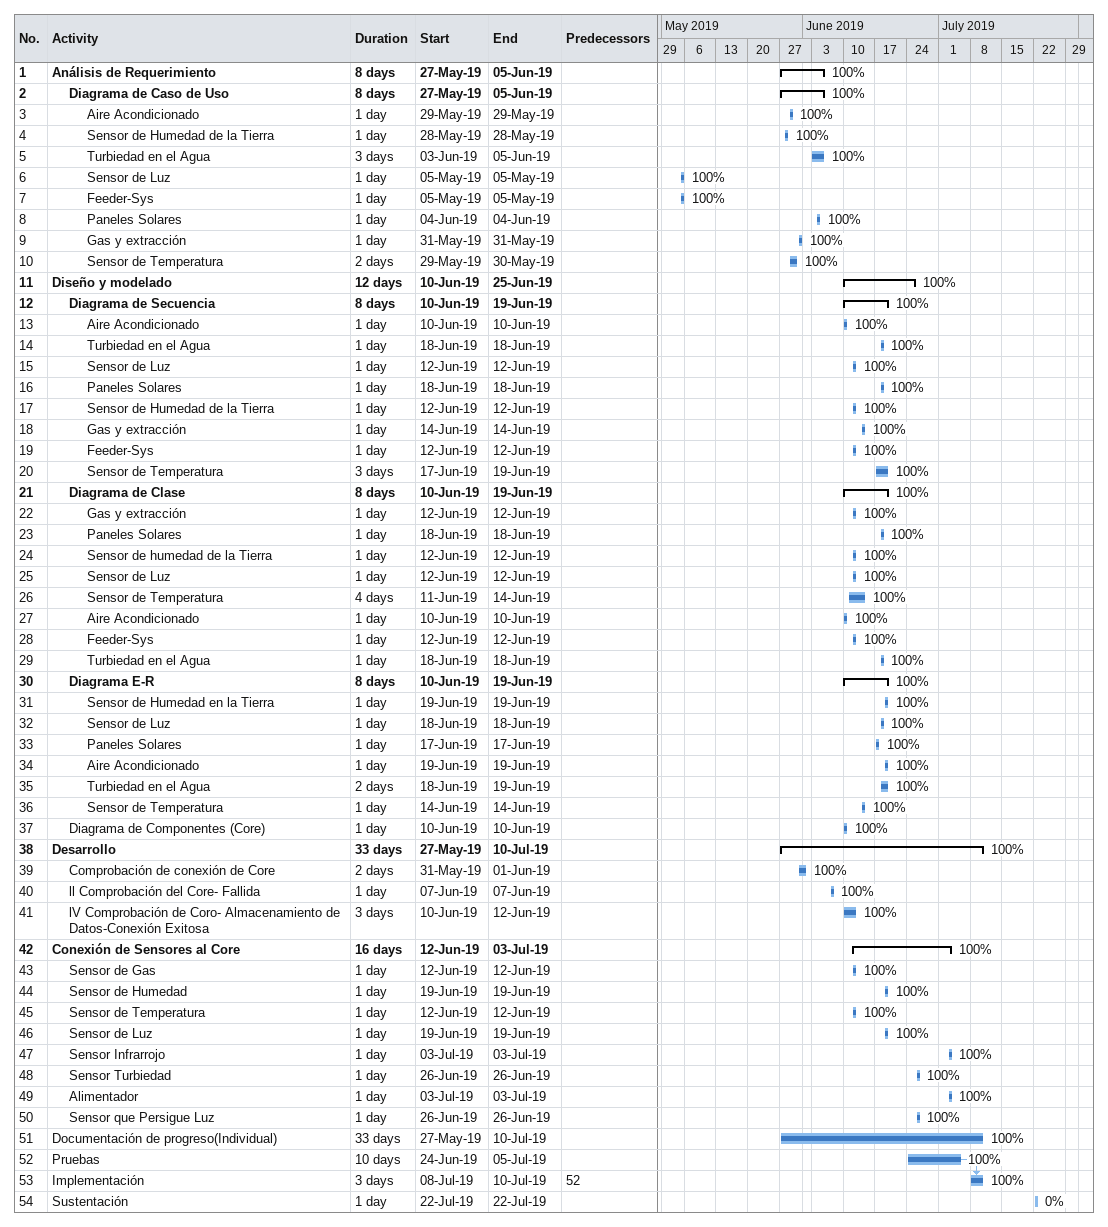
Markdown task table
| ID | Level | Task | Duration | Start | Finish | Predecessors | % complete |
|---|---|---|---|---|---|---|---|
| 1 | 1 | **Análisis de Requerimiento** | 8d | 2019-05-27 | 2019-06-05 |  | 100 |
| 2 | 2 | **Diagrama de Caso de Uso** | 8d | 2019-05-27 | 2019-06-05 |  | 100 |
| 3 | 3 | Aire Acondicionado | 1d | 2019-05-29 | 2019-05-29 |  | 100 |
| 4 | 3 | Sensor de Humedad de la Tierra | 1d | 2019-05-28 | 2019-05-28 |  | 100 |
| 5 | 3 | Turbiedad en el Agua | 3d | 2019-06-03 | 2019-06-05 |  | 100 |
| 6 | 3 | Sensor de Luz | 1d | 2019-05-05 | 2019-05-05 |  | 100 |
| 7 | 3 | Feeder-Sys | 1d | 2019-05-05 | 2019-05-05 |  | 100 |
| 8 | 3 | Paneles Solares | 1d | 2019-06-04 | 2019-06-04 |  | 100 |
| 9 | 3 | Gas y extracción | 1d | 2019-05-31 | 2019-05-31 |  | 100 |
| 10 | 3 | Sensor de Temperatura | 2d | 2019-05-29 | 2019-05-30 |  | 100 |
| 11 | 1 | **Diseño y modelado** | 12d | 2019-06-10 | 2019-06-25 |  | 100 |
| 12 | 2 | **Diagrama de Secuencia** | 8d | 2019-06-10 | 2019-06-19 |  | 100 |
| 13 | 3 | Aire Acondicionado | 1d | 2019-06-10 | 2019-06-10 |  | 100 |
| 14 | 3 | Turbiedad en el Agua | 1d | 2019-06-18 | 2019-06-18 |  | 100 |
| 15 | 3 | Sensor de Luz | 1d | 2019-06-12 | 2019-06-12 |  | 100 |
| 16 | 3 | Paneles Solares | 1d | 2019-06-18 | 2019-06-18 |  | 100 |
| 17 | 3 | Sensor de Humedad de la Tierra | 1d | 2019-06-12 | 2019-06-12 |  | 100 |
| 18 | 3 | Gas y extracción | 1d | 2019-06-14 | 2019-06-14 |  | 100 |
| 19 | 3 | Feeder-Sys | 1d | 2019-06-12 | 2019-06-12 |  | 100 |
| 20 | 3 | Sensor de Temperatura | 3d | 2019-06-17 | 2019-06-19 |  | 100 |
| 21 | 2 | **Diagrama de Clase** | 8d | 2019-06-10 | 2019-06-19 |  | 100 |
| 22 | 3 | Gas y extracción | 1d | 2019-06-12 | 2019-06-12 |  | 100 |
| 23 | 3 | Paneles Solares | 1d | 2019-06-18 | 2019-06-18 |  | 100 |
| 24 | 3 | Sensor de humedad de la Tierra | 1d | 2019-06-12 | 2019-06-12 |  | 100 |
| 25 | 3 | Sensor de Luz | 1d | 2019-06-12 | 2019-06-12 |  | 100 |
| 26 | 3 | Sensor de Temperatura | 4d | 2019-06-11 | 2019-06-14 |  | 100 |
| 27 | 3 | Aire Acondicionado | 1d | 2019-06-10 | 2019-06-10 |  | 100 |
| 28 | 3 | Feeder-Sys | 1d | 2019-06-12 | 2019-06-12 |  | 100 |
| 29 | 3 | Turbiedad en el Agua | 1d | 2019-06-18 | 2019-06-18 |  | 100 |
| 30 | 2 | **Diagrama E-R** | 8d | 2019-06-10 | 2019-06-19 |  | 100 |
| 31 | 3 | Sensor de Humedad en la Tierra | 1d | 2019-06-19 | 2019-06-19 |  | 100 |
| 32 | 3 | Sensor de Luz | 1d | 2019-06-18 | 2019-06-18 |  | 100 |
| 33 | 3 | Paneles Solares | 1d | 2019-06-17 | 2019-06-17 |  | 100 |
| 34 | 3 | Aire Acondicionado | 1d | 2019-06-19 | 2019-06-19 |  | 100 |
| 35 | 3 | Turbiedad en el Agua | 2d | 2019-06-18 | 2019-06-19 |  | 100 |
| 36 | 3 | Sensor de Temperatura | 1d | 2019-06-14 | 2019-06-14 |  | 100 |
| 37 | 2 | Diagrama de Componentes (Core) | 1d | 2019-06-10 | 2019-06-10 |  | 100 |
| 38 | 1 | **Desarrollo** | 33d | 2019-05-27 | 2019-07-10 |  | 100 |
| 39 | 2 | Comprobación de conexión de Core | 2d | 2019-05-31 | 2019-06-01 |  | 100 |
| 40 | 2 | ll Comprobación del Core- Fallida | 1d | 2019-06-07 | 2019-06-07 |  | 100 |
| 41 | 2 | lV Comprobación de Coro- Almacenamiento de Datos-Conexión Exitosa | 3d | 2019-06-10 | 2019-06-12 |  | 100 |
| 42 | 1 | **Conexión de Sensores al Core** | 16d | 2019-06-12 | 2019-07-03 |  | 100 |
| 43 | 2 | Sensor de Gas | 1d | 2019-06-12 | 2019-06-12 |  | 100 |
| 44 | 2 | Sensor de Humedad | 1d | 2019-06-19 | 2019-06-19 |  | 100 |
| 45 | 2 | Sensor de Temperatura | 1d | 2019-06-12 | 2019-06-12 |  | 100 |
| 46 | 2 | Sensor de Luz | 1d | 2019-06-19 | 2019-06-19 |  | 100 |
| 47 | 2 | Sensor Infrarrojo | 1d | 2019-07-03 | 2019-07-03 |  | 100 |
| 48 | 2 | Sensor Turbiedad | 1d | 2019-06-26 | 2019-06-26 |  | 100 |
| 49 | 2 | Alimentador | 1d | 2019-07-03 | 2019-07-03 |  | 100 |
| 50 | 2 | Sensor que Persigue Luz | 1d | 2019-06-26 | 2019-06-26 |  | 100 |
| 51 | 1 | Documentación de progreso(Individual) | 33d | 2019-05-27 | 2019-07-10 |  | 100 |
| 52 | 1 | Pruebas | 10d | 2019-06-24 | 2019-07-05 |  | 100 |
| 53 | 1 | Implementación | 3d | 2019-07-08 | 2019-07-10 | 52 | 100 |
| 54 | 1 | Sustentación | 1d | 2019-07-22 | 2019-07-22 |  | 0 |
